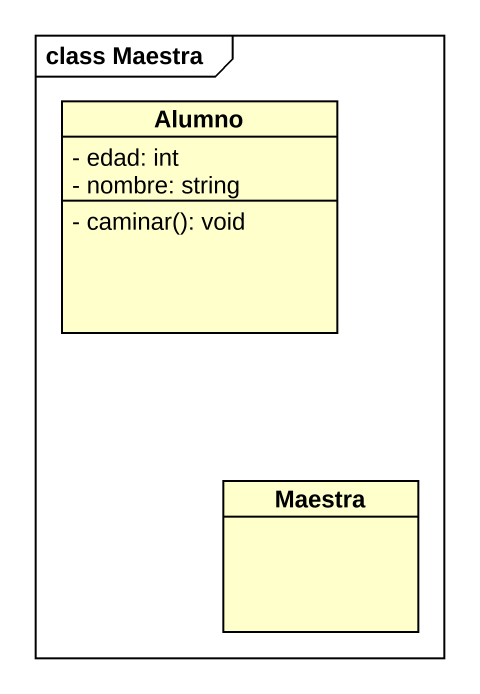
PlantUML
@startuml
mainframe class Maestra
hide circle
hide empty members
skinparam classAttributeIconSize 0
class Alumno {
  - edad: int
  - nombre: string
  - caminar(): void
}
class Maestra
@enduml
